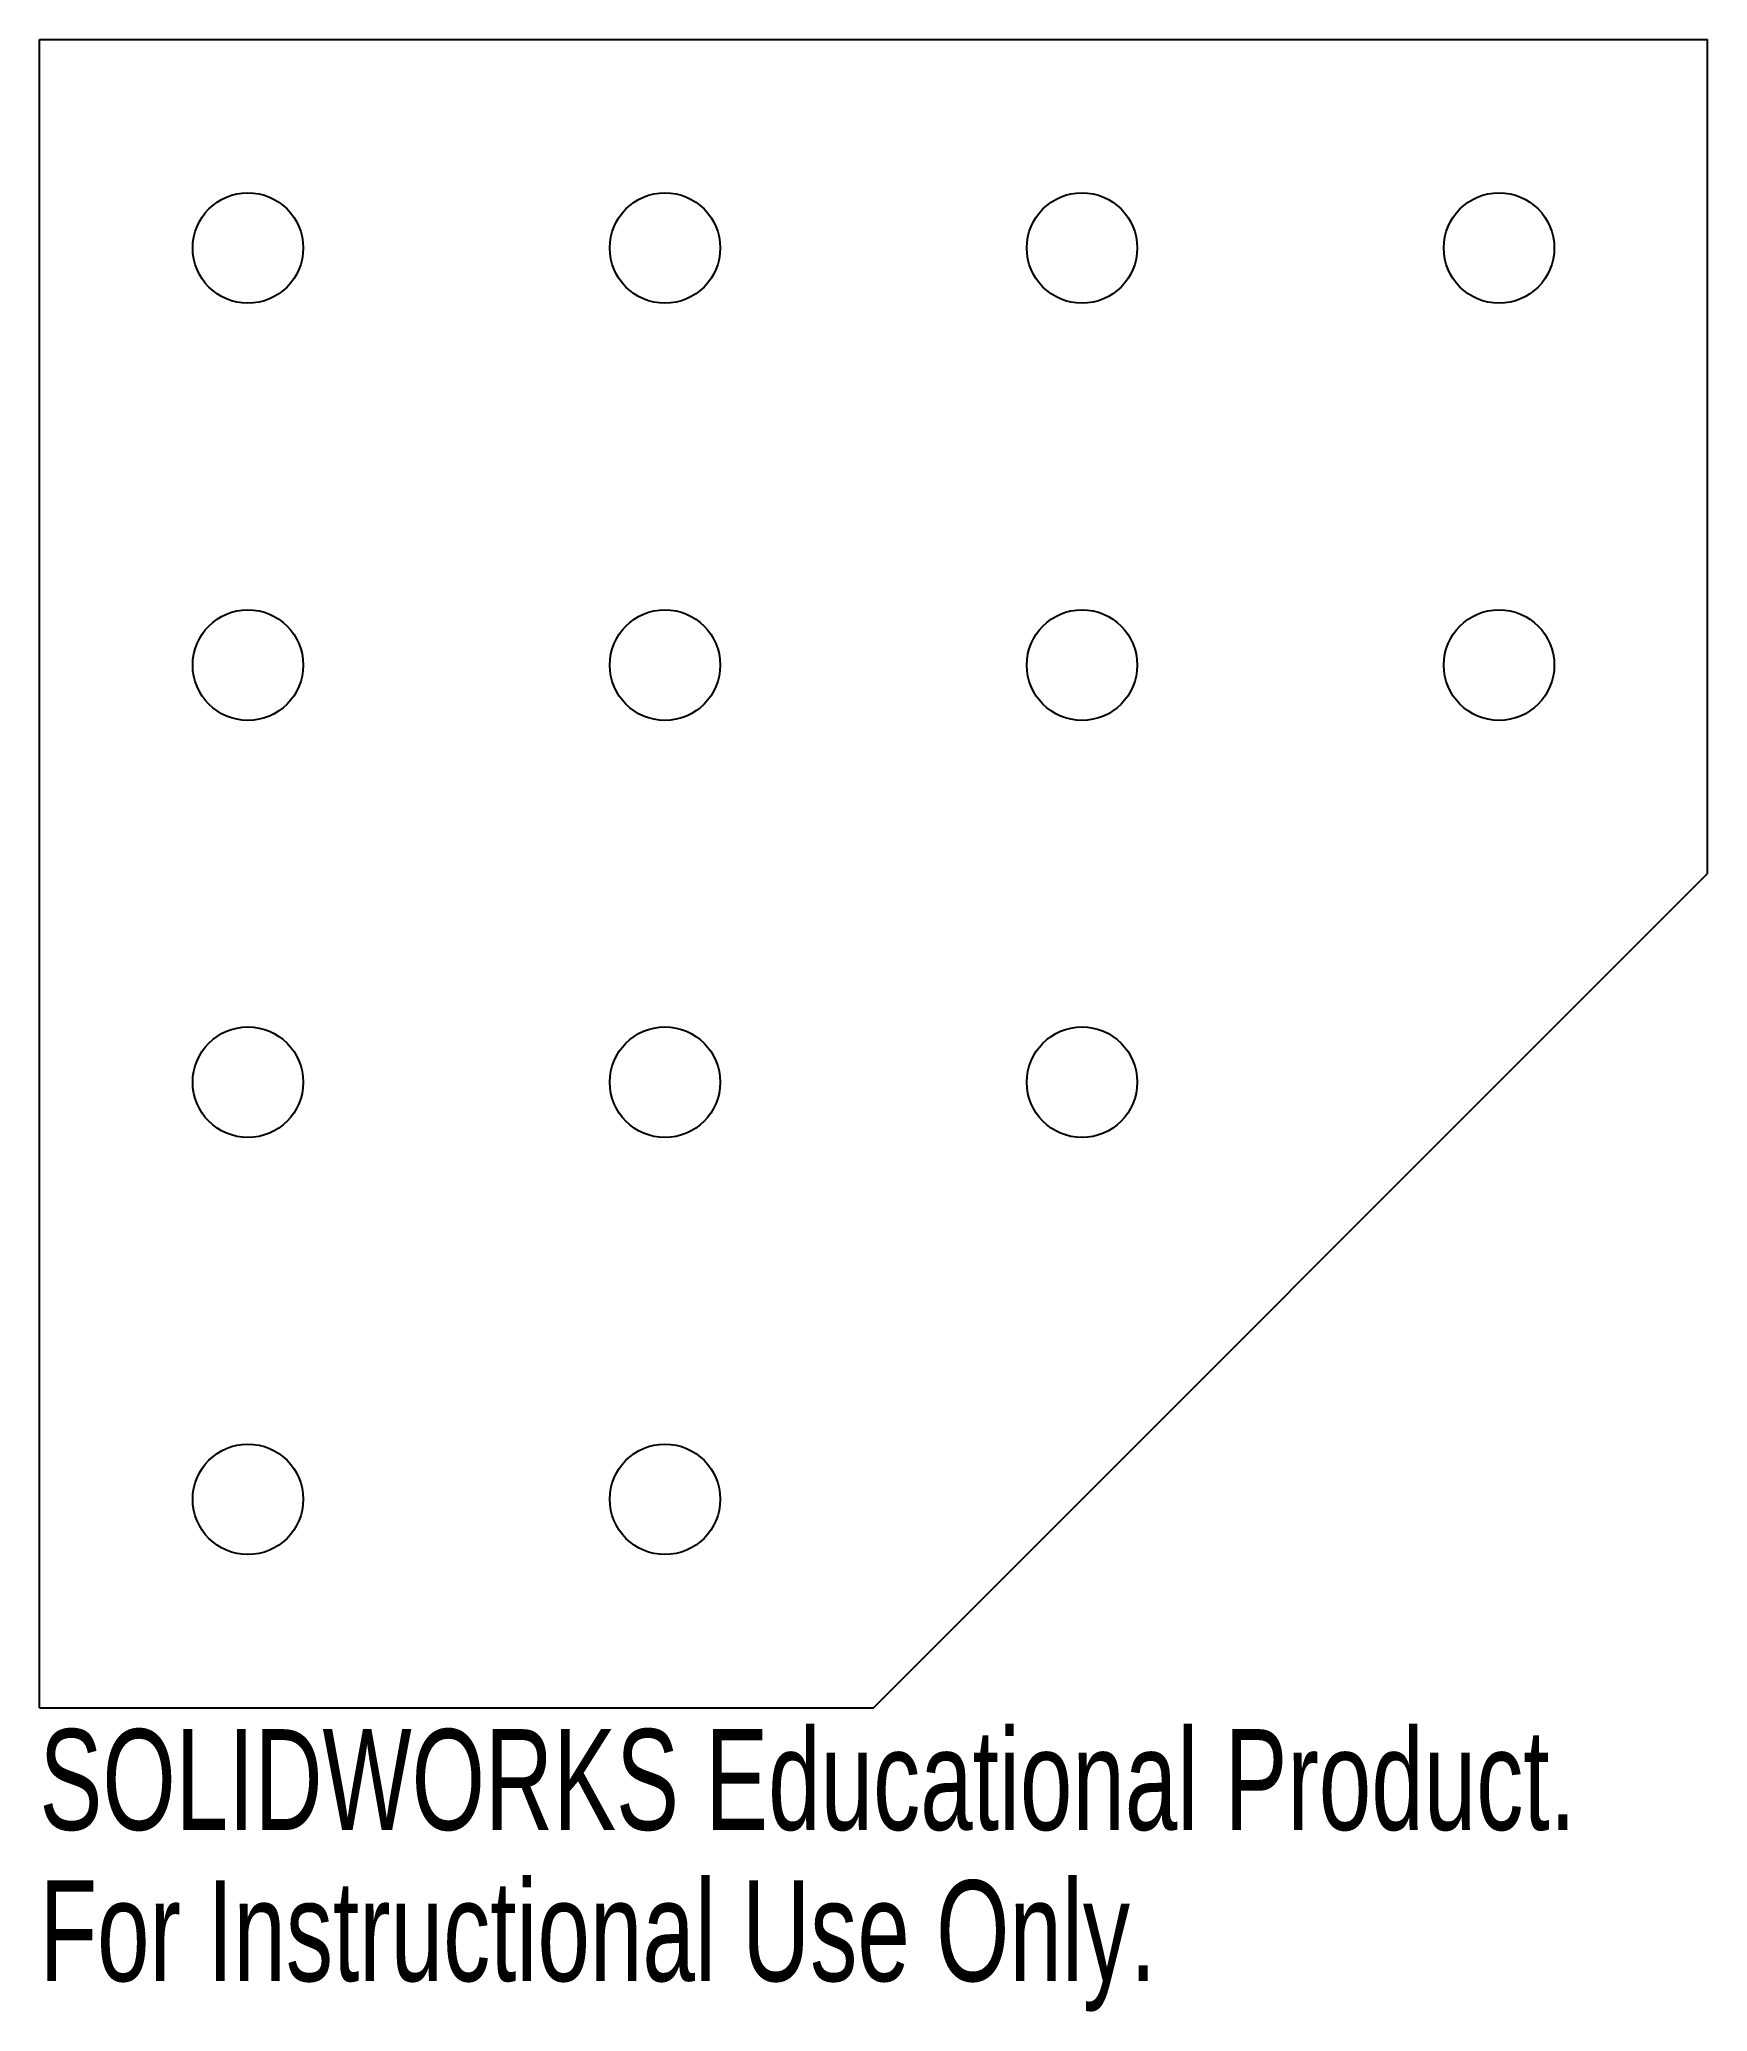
# Model space of a CAD drawing. Header units: millimetres. Extents: x 0 to 80, y -14.6 to 80.
import ezdxf

# ---------------------------------------------------------------- set-up
doc = ezdxf.new("R2010")
doc.units = ezdxf.units.MM
doc.styles.add('SLDTEXTSTYLE0', font='TXT', dxfattribs={"width": 0.7})

msp = doc.modelspace()

# ---------------------------------------------------------------- linework, layer by layer
at = {"color": 7, "linetype": 'Continuous', "lineweight": 25}
for p, q in [((0, 80), (80, 80)), ((0, 0), (0, 80)), ((80, 40), (80, 80)), ((40, 0), (80, 40)), ((0, 0), (40, 0))]:
    msp.add_line(p, q, dxfattribs=at)
for centre in [(10, 70), (30, 70), (50, 70), (70, 70), (10, 50), (30, 50), (50, 50), (70, 50), (10, 30), (30, 30), (50, 30), (10, 10), (30, 10)]:
    msp.add_circle(centre, 2.65, dxfattribs=at)

# ---------------------------------------------------------------- texts
at = {"color": 7, "linetype": 'Continuous', "char_height": 4.83362, "attachment_point": 1, "style": 'SLDTEXTSTYLE0'}
for s, insert in [('SOLIDWORKS Educational Product.', (0, -1.02)), ('For Instructional Use Only.', (0, -8.27))]:
    msp.add_mtext(s, dxfattribs=dict(at, insert=insert))

doc.saveas('drawing.dxf')
